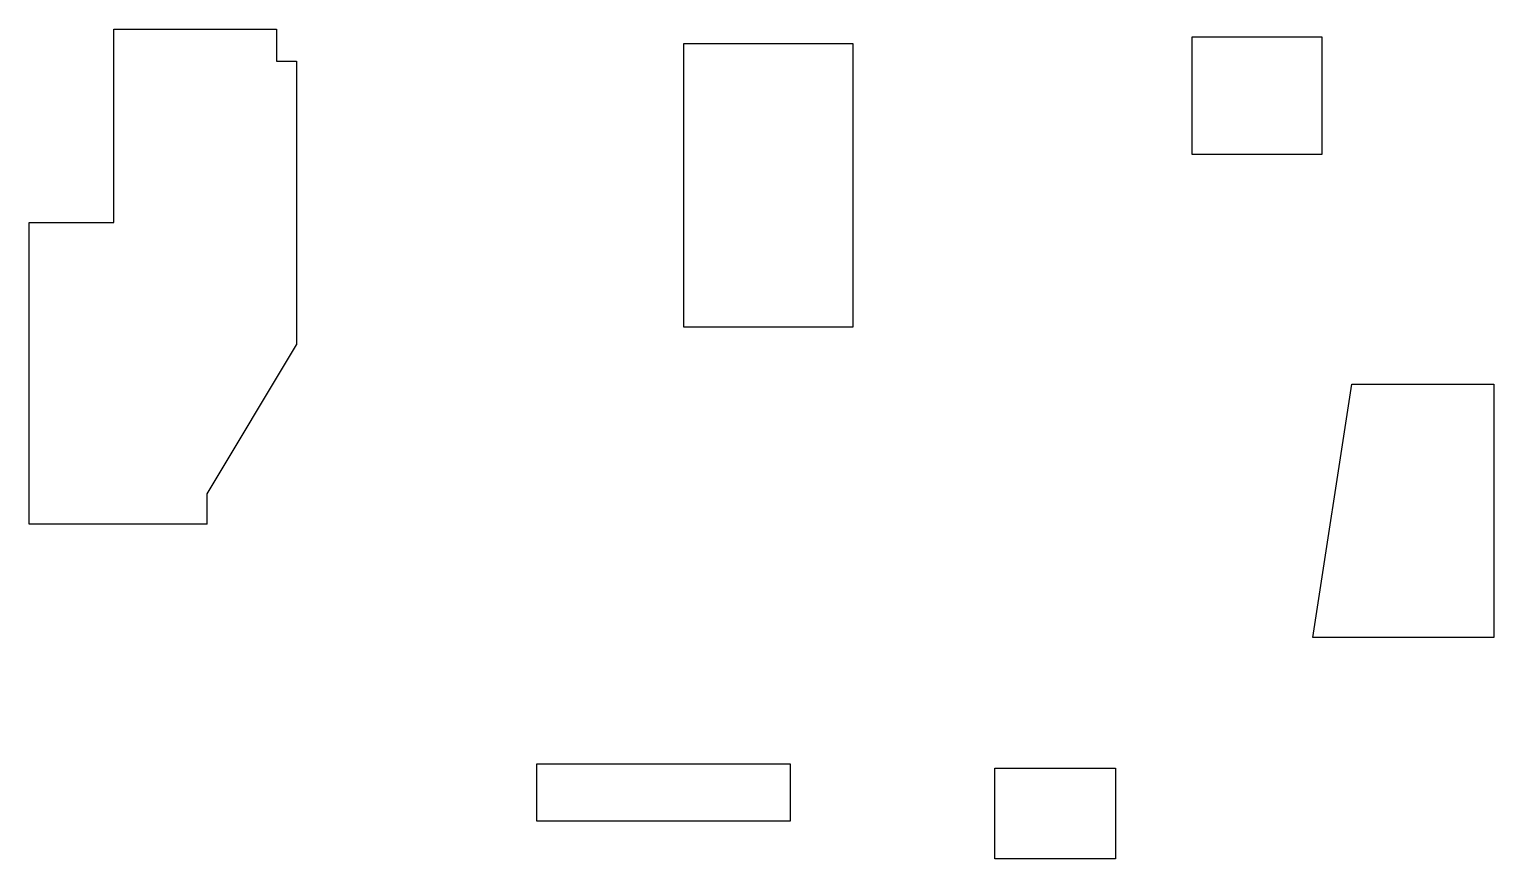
# Model space of a CAD drawing. Header units: millimetres. Extents: x 1315 to 1523, y 1498 to 1511.
# Drawn here: x 1314.63 to 1338.91, y 1497.61 to 1511.35 of the extents above.
import ezdxf

# ---------------------------------------------------------------- set-up
doc = ezdxf.new("R2010")
doc.units = ezdxf.units.MM

msp = doc.modelspace()

# ---------------------------------------------------------------- linework, layer by layer
for p, q in [((1317.578, 1503.653), (1319.058, 1506.123)), ((1317.578, 1503.153), (1317.578, 1503.653))]:
    msp.add_line(p, q)
msp.add_lwpolyline([(1317.578, 1503.153), (1314.628, 1503.153), (1314.628, 1508.153), (1316.028, 1508.153), (1316.028, 1511.353), (1318.728, 1511.353), (1318.728, 1510.823), (1319.058, 1510.823), (1319.058, 1506.123)])
for points in [[(1333.913, 1511.228), (1336.063, 1511.228), (1336.063, 1509.278), (1333.913, 1509.278)], [(1325.483, 1511.118), (1328.283, 1511.118), (1328.283, 1506.418), (1325.483, 1506.418)], [(1336.561, 1505.471), (1338.911, 1505.471), (1338.911, 1501.271), (1335.911, 1501.271)], [(1323.042, 1499.181), (1327.242, 1499.181), (1327.242, 1498.231), (1323.042, 1498.231)], [(1330.638, 1499.107), (1332.638, 1499.107), (1332.638, 1497.607), (1330.638, 1497.607)]]:
    msp.add_lwpolyline(points, close=True)

doc.saveas('drawing.dxf')
